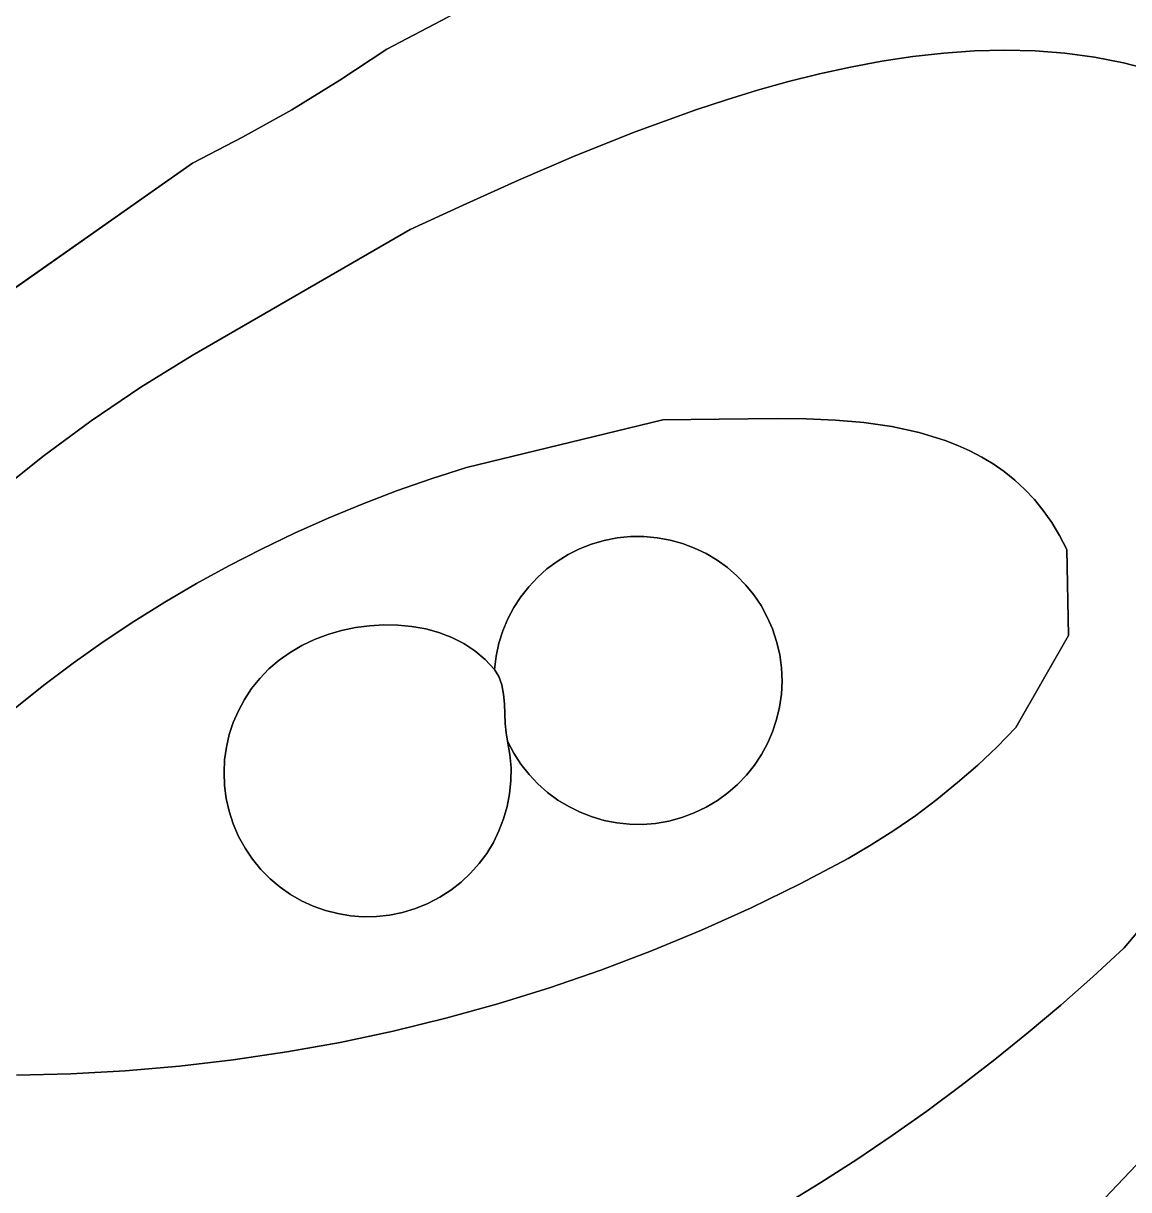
# Model space of a CAD drawing. Header units: inches. Extents: x 37.2 to 70.6, y 17.4 to 61.6.
# Drawn here: x 56.991 to 60.165, y 27.585 to 30.934 of the extents above; entities that cross this region are included whole.
import ezdxf

# ---------------------------------------------------------------- set-up
doc = ezdxf.new("R2010")
doc.units = ezdxf.units.IN
doc.layers.add('SURFACES_FOR_SKETCHUP', color=7, linetype='Continuous')

msp = doc.modelspace()

# ---------------------------------------------------------------- linework, layer by layer
at = {"layer": 'SURFACES_FOR_SKETCHUP'}
for points, invisible_edges in [([(60.0229, 31.6634), (60.0666, 30.8376), (60.161, 31.6928)], 3), ([(60.15, 30.8214), (60.161, 31.6928), (60.0666, 30.8376)], 3), ([(60.161, 31.6928), (60.15, 30.8214), (60.3002, 31.7166)], 3), ([(60.232, 30.8), (60.3002, 31.7166), (60.15, 30.8214)], 3), ([(59.8862, 31.6284), (59.982, 30.8489), (60.0229, 31.6634)], 3), ([(60.0666, 30.8376), (60.0229, 31.6634), (59.982, 30.8489)], 3), ([(59.7509, 31.5878), (59.8962, 30.8554), (59.8862, 31.6284)], 3), ([(59.982, 30.8489), (59.8862, 31.6284), (59.8962, 30.8554)], 3), ([(59.6173, 31.5416), (59.8095, 30.8574), (59.7509, 31.5878)], 3), ([(59.8962, 30.8554), (59.7509, 31.5878), (59.8095, 30.8574)], 3), ([(59.4856, 31.49), (59.722, 30.8552), (59.6173, 31.5416)], 3), ([(59.8095, 30.8574), (59.6173, 31.5416), (59.722, 30.8552)], 3), ([(57.5754, 31.4309), (58.0343, 30.86), (57.7012, 31.5061)], 3), ([(58.2095, 30.9526), (57.7012, 31.5061), (58.0343, 30.86)], 3), ([(59.4856, 31.49), (59.2984, 31.4253), (59.545, 30.8391)], 10), ([(59.4856, 31.49), (59.545, 30.8391), (59.6338, 30.849)], 9), ([(59.4856, 31.49), (59.6338, 30.849), (59.722, 30.8552)], 9), ([(57.4516, 31.3526), (57.8994, 30.7708), (57.5754, 31.4309)], 3), ([(58.0343, 30.86), (57.5754, 31.4309), (57.8994, 30.7708)], 3), ([(59.2984, 31.4253), (59.1127, 31.3565), (59.3666, 30.809)], 10), ([(59.3666, 30.809), (59.456, 30.8256), (59.2984, 31.4253)], 10), ([(59.456, 30.8256), (59.545, 30.8391), (59.2984, 31.4253)], 10), ([(59.1127, 31.3565), (58.9286, 31.2836), (59.188, 30.767)], 10), ([(59.188, 30.767), (59.2773, 30.7894), (59.1127, 31.3565)], 10), ([(59.2773, 30.7894), (59.3666, 30.809), (59.1127, 31.3565)], 10), ([(57.3301, 31.2713), (57.7614, 30.6865), (57.4516, 31.3526)], 3), ([(57.8994, 30.7708), (57.4516, 31.3526), (57.7614, 30.6865)], 3), ([(57.2107, 31.187), (57.6205, 30.6072), (57.3301, 31.2713)], 3), ([(57.7614, 30.6865), (57.3301, 31.2713), (57.6205, 30.6072)], 3), ([(58.9286, 31.2836), (58.7462, 31.2068), (59.0102, 30.7151)], 10), ([(59.0102, 30.7151), (59.0989, 30.7422), (58.9286, 31.2836)], 10), ([(59.0989, 30.7422), (59.188, 30.767), (58.9286, 31.2836)], 10), ([(58.7462, 31.2068), (58.5654, 31.126), (58.922, 30.686)], 10), ([(58.922, 30.686), (59.0102, 30.7151), (58.7462, 31.2068)], 10), ([(57.0936, 31.0997), (57.4767, 30.5331), (57.2107, 31.187)], 3), ([(57.6205, 30.6072), (57.2107, 31.187), (57.4767, 30.5331)], 3), ([(58.5654, 31.126), (58.3865, 31.0412), (58.7479, 30.623)], 10), ([(58.7479, 30.623), (58.922, 30.686), (58.5654, 31.126)], 10), ([(56.9788, 31.0095), (57.4767, 30.5331), (57.0936, 31.0997)], 3), ([(58.3865, 31.0412), (58.2095, 30.9526), (58.5776, 30.5551)], 10), ([(58.5776, 30.5551), (58.7479, 30.623), (58.3865, 31.0412)], 10), ([(56.8664, 30.9164), (57.4767, 30.5331), (56.9788, 31.0095)], 3), ([(58.2095, 30.9526), (58.0343, 30.86), (58.4124, 30.4843)], 10), ([(58.4124, 30.4843), (58.5776, 30.5551), (58.2095, 30.9526)], 10), ([(56.7564, 30.8205), (57.4767, 30.5331), (56.8664, 30.9164)], 3), ([(57.8994, 30.7708), (58.2534, 30.4126), (58.0343, 30.86)], 3), ([(58.2534, 30.4126), (58.4124, 30.4843), (58.0343, 30.86)], 10), ([(59.638, 29.7364), (59.722, 30.8552), (59.5631, 29.7593)], 3), ([(59.6338, 30.849), (59.5631, 29.7593), (59.722, 30.8552)], 3), ([(59.722, 30.8552), (59.638, 29.7364), (59.8095, 30.8574)], 3), ([(59.8095, 30.8574), (59.638, 29.7364), (59.8962, 30.8554)], 3), ([(59.6741, 29.7224), (59.8962, 30.8554), (59.638, 29.7364)], 3), ([(59.8962, 30.8554), (59.6741, 29.7224), (59.982, 30.8489)], 3), ([(56.6489, 30.7219), (57.4767, 30.5331), (56.7564, 30.8205)], 3), ([(59.3666, 30.809), (59.4048, 29.7877), (59.456, 30.8256)], 3), ([(59.4852, 29.7761), (59.456, 30.8256), (59.4048, 29.7877)], 3), ([(59.456, 30.8256), (59.4852, 29.7761), (59.545, 30.8391)], 3), ([(59.5631, 29.7593), (59.545, 30.8391), (59.4852, 29.7761)], 3), ([(59.545, 30.8391), (59.5631, 29.7593), (59.6338, 30.849)], 3), ([(59.7092, 29.7065), (59.982, 30.8489), (59.6741, 29.7224)], 3), ([(59.982, 30.8489), (59.7092, 29.7065), (60.0666, 30.8376)], 3), ([(60.0666, 30.8376), (59.7092, 29.7065), (60.15, 30.8214)], 3), ([(59.7432, 29.6888), (60.15, 30.8214), (59.7092, 29.7065)], 3), ([(60.15, 30.8214), (59.7432, 29.6888), (60.232, 30.8)], 3), ([(59.188, 30.767), (59.3227, 29.7949), (59.2773, 30.7894)], 3), ([(59.2773, 30.7894), (59.4048, 29.7877), (59.3666, 30.809)], 3), ([(59.4048, 29.7877), (59.2773, 30.7894), (59.3227, 29.7949)], 3), ([(60.232, 30.8), (59.7432, 29.6888), (60.3124, 30.773)], 3), ([(57.7614, 30.6865), (58.102, 30.342), (57.8994, 30.7708)], 3), ([(58.2534, 30.4126), (57.8994, 30.7708), (58.102, 30.342)], 3), ([(59.0989, 30.7422), (59.2393, 29.7987), (59.188, 30.767)], 3), ([(59.3227, 29.7949), (59.188, 30.767), (59.2393, 29.7987)], 3), ([(59.776, 29.6689), (60.3124, 30.773), (59.7432, 29.6888)], 3), ([(60.3124, 30.773), (59.776, 29.6689), (60.3911, 30.7403)], 3), ([(57.4767, 30.5331), (56.6489, 30.7219), (56.697, 29.9861)], 3), ([(59.0102, 30.7151), (59.1554, 29.7998), (59.0989, 30.7422)], 3), ([(59.2393, 29.7987), (59.0989, 30.7422), (59.1554, 29.7998)], 3), ([(59.8076, 29.6469), (60.3911, 30.7403), (59.776, 29.6689)], 3), ([(60.3911, 30.7403), (59.8076, 29.6469), (60.4679, 30.7016)], 3), ([(57.7614, 30.6865), (57.6205, 30.6072), (58.102, 30.342)], 10), ([(58.7479, 30.623), (58.9886, 29.7977), (58.922, 30.686)], 3), ([(58.922, 30.686), (59.1554, 29.7998), (59.0102, 30.7151)], 3), ([(59.1554, 29.7998), (58.922, 30.686), (58.9886, 29.7977)], 3), ([(60.4679, 30.7016), (59.8076, 29.6469), (60.5427, 30.6567)], 3), ([(59.8378, 29.6226), (60.5427, 30.6567), (59.8076, 29.6469)], 3), ([(60.5427, 30.6567), (59.8378, 29.6226), (60.6154, 30.6053)], 3), ([(58.5776, 30.5551), (58.8272, 29.7954), (58.7479, 30.623)], 3), ([(58.9886, 29.7977), (58.7479, 30.623), (58.8272, 29.7954)], 3), ([(57.6205, 30.6072), (57.4767, 30.5331), (57.4754, 29.9807)], 10), ([(57.4754, 29.9807), (58.102, 30.342), (57.6205, 30.6072)], 10), ([(60.6154, 30.6053), (59.8378, 29.6226), (60.6858, 30.5471)], 3), ([(58.5776, 30.5551), (58.4124, 30.4843), (58.8272, 29.7954)], 10), ([(56.697, 29.9861), (57.3285, 29.8898), (57.4767, 30.5331)], 3), ([(57.4754, 29.9807), (57.4767, 30.5331), (57.3285, 29.8898)], 3), ([(59.8378, 29.6226), (59.8667, 29.5959), (60.6858, 30.5471)], 10), ([(60.7537, 30.4819), (60.6858, 30.5471), (59.8667, 29.5959)], 10), ([(58.4124, 30.4843), (58.2534, 30.4126), (58.8272, 29.7954)], 10), ([(60.9338, 30.0901), (60.7537, 30.4819), (59.8667, 29.5959)], 10), ([(58.2534, 30.4126), (58.102, 30.342), (58.263, 29.6584)], 10), ([(58.263, 29.6584), (58.8272, 29.7954), (58.2534, 30.4126)], 10), ([(58.102, 30.342), (57.4754, 29.9807), (58.062, 29.5913)], 10), ([(58.062, 29.5913), (58.162, 29.6262), (58.102, 30.342)], 10), ([(58.162, 29.6262), (58.263, 29.6584), (58.102, 30.342)], 10), ([(59.8667, 29.5959), (59.8941, 29.5668), (60.9338, 30.0901)], 10), ([(59.8941, 29.5668), (59.9199, 29.535), (60.9338, 30.0901)], 10), ([(60.9357, 29.6798), (60.9338, 30.0901), (59.9199, 29.535)], 10), ([(57.3285, 29.8898), (56.697, 29.9861), (57.1854, 29.7931)], 3), ([(57.1854, 29.7931), (56.697, 29.9861), (57.0465, 29.6905)], 3), ([(57.0465, 29.6905), (56.697, 29.9861), (56.9118, 29.5824)], 3), ([(57.3285, 29.8898), (57.6743, 29.4246), (57.4754, 29.9807)], 3), ([(57.7693, 29.4703), (57.4754, 29.9807), (57.6743, 29.4246)], 3), ([(57.9633, 29.5537), (58.062, 29.5913), (57.4754, 29.9807)], 10), ([(57.8657, 29.5133), (57.9633, 29.5537), (57.4754, 29.9807)], 10), ([(57.7693, 29.4703), (57.8657, 29.5133), (57.4754, 29.9807)], 10), ([(57.1854, 29.7931), (57.5805, 29.3763), (57.3285, 29.8898)], 3), ([(57.6743, 29.4246), (57.3285, 29.8898), (57.5805, 29.3763)], 3), ([(57.0465, 29.6905), (57.3974, 29.272), (57.1854, 29.7931)], 3), ([(57.5805, 29.3763), (57.1854, 29.7931), (57.4882, 29.3254)], 3), ([(57.4882, 29.3254), (57.1854, 29.7931), (57.3974, 29.272)], 3), ([(58.263, 29.6584), (58.6226, 29.4386), (58.8272, 29.7954)], 3), ([(58.6586, 29.449), (58.8272, 29.7954), (58.6226, 29.4386)], 3), ([(58.696, 29.4563), (58.8272, 29.7954), (58.6586, 29.449)], 3), ([(58.7344, 29.4601), (58.8272, 29.7954), (58.696, 29.4563)], 3), ([(58.773, 29.4603), (58.8272, 29.7954), (58.7344, 29.4601)], 3), ([(58.773, 29.4603), (58.8109, 29.457), (58.8272, 29.7954)], 10), ([(58.8109, 29.457), (58.8479, 29.4503), (58.8272, 29.7954)], 10), ([(58.9886, 29.7977), (58.8272, 29.7954), (58.8479, 29.4503)], 10), ([(58.8479, 29.4503), (58.8837, 29.4404), (58.9886, 29.7977)], 10), ([(58.8837, 29.4404), (58.9183, 29.4275), (58.9886, 29.7977)], 10), ([(58.9183, 29.4275), (58.9514, 29.4115), (58.9886, 29.7977)], 10), ([(58.9886, 29.7977), (58.9514, 29.4115), (59.1554, 29.7998)], 3), ([(58.9829, 29.3928), (59.1554, 29.7998), (58.9514, 29.4115)], 3), ([(59.0125, 29.3714), (59.1554, 29.7998), (58.9829, 29.3928)], 3), ([(59.0402, 29.3475), (59.1554, 29.7998), (59.0125, 29.3714)], 3), ([(59.1554, 29.7998), (59.0402, 29.3475), (59.2393, 29.7987)], 3), ([(59.0656, 29.3212), (59.2393, 29.7987), (59.0402, 29.3475)], 3), ([(59.2393, 29.7987), (59.0656, 29.3212), (59.3227, 29.7949)], 3), ([(59.0656, 29.3212), (59.0888, 29.2926), (59.3227, 29.7949)], 10), ([(59.3227, 29.7949), (59.0888, 29.2926), (59.4048, 29.7877)], 3), ([(59.1093, 29.262), (59.4048, 29.7877), (59.0888, 29.2926)], 3), ([(59.4048, 29.7877), (59.1093, 29.262), (59.4852, 29.7761)], 3), ([(59.1272, 29.2293), (59.4852, 29.7761), (59.1093, 29.262)], 3), ([(59.4852, 29.7761), (59.1272, 29.2293), (59.5631, 29.7593)], 3), ([(59.5631, 29.7593), (59.1272, 29.2293), (59.638, 29.7364)], 3), ([(59.1422, 29.1949), (59.638, 29.7364), (59.1272, 29.2293)], 3), ([(59.638, 29.7364), (59.1422, 29.1949), (59.6741, 29.7224)], 3), ([(59.6741, 29.7224), (59.1422, 29.1949), (59.7092, 29.7065)], 3), ([(56.9118, 29.5824), (57.308, 29.216), (57.0465, 29.6905)], 3), ([(57.3974, 29.272), (57.0465, 29.6905), (57.308, 29.216)], 3), ([(59.7092, 29.7065), (59.1422, 29.1949), (59.7432, 29.6888)], 3), ([(59.7432, 29.6888), (59.1422, 29.1949), (59.776, 29.6689)], 3), ([(58.162, 29.6262), (58.442, 29.3163), (58.263, 29.6584)], 3), ([(58.6226, 29.4386), (58.263, 29.6584), (58.5879, 29.425)], 3), ([(58.5879, 29.425), (58.263, 29.6584), (58.5549, 29.4085)], 3), ([(58.5549, 29.4085), (58.263, 29.6584), (58.5236, 29.3892)], 3), ([(58.5236, 29.3892), (58.263, 29.6584), (58.4943, 29.3673)], 3), ([(58.467, 29.3429), (58.263, 29.6584), (58.442, 29.3163)], 3), ([(58.4943, 29.3673), (58.263, 29.6584), (58.467, 29.3429)], 3), ([(59.776, 29.6689), (59.1422, 29.1949), (59.8076, 29.6469)], 3), ([(59.9199, 29.535), (59.9441, 29.5005), (60.9357, 29.6798)], 10), ([(60.9128, 29.592), (60.9357, 29.6798), (59.9441, 29.5005)], 10), ([(58.162, 29.6262), (58.062, 29.5913), (58.1462, 29.195)], 10), ([(58.1462, 29.195), (58.1843, 29.1844), (58.162, 29.6262)], 10), ([(58.4194, 29.2874), (58.162, 29.6262), (58.1843, 29.1844)], 11), ([(58.442, 29.3163), (58.162, 29.6262), (58.4194, 29.2874)], 3), ([(59.1422, 29.1949), (59.1541, 29.1588), (59.8076, 29.6469)], 10), ([(59.8378, 29.6226), (59.8076, 29.6469), (59.1541, 29.1588)], 10), ([(59.8667, 29.5959), (59.8378, 29.6226), (59.1541, 29.1588)], 10), ([(57.308, 29.216), (56.9118, 29.5824), (57.2202, 29.1576)], 3), ([(57.2202, 29.1576), (56.9118, 29.5824), (57.1341, 29.0967)], 3), ([(57.1341, 29.0967), (56.9118, 29.5824), (57.0496, 29.0333)], 3), ([(57.0496, 29.0333), (56.9118, 29.5824), (56.9668, 28.9676)], 3), ([(58.062, 29.5913), (57.9633, 29.5537), (58.0666, 29.2062)], 10), ([(58.1068, 29.2022), (58.1462, 29.195), (58.062, 29.5913)], 10), ([(58.0666, 29.2062), (58.1068, 29.2022), (58.062, 29.5913)], 10), ([(59.8667, 29.5959), (59.1541, 29.1588), (59.8941, 29.5668)], 3), ([(59.9441, 29.5005), (59.9666, 29.4632), (60.9128, 29.592)], 10), ([(60.887, 29.5052), (60.9128, 29.592), (59.9666, 29.4632)], 10), ([(57.8657, 29.5133), (57.9849, 29.2044), (57.9633, 29.5537)], 3), ([(58.0258, 29.2069), (58.0666, 29.2062), (57.9633, 29.5537)], 10), ([(58.0258, 29.2069), (57.9633, 29.5537), (57.9849, 29.2044)], 3), ([(59.8941, 29.5668), (59.1541, 29.1588), (59.9922, 29.1758)], 11), ([(59.9199, 29.535), (59.8941, 29.5668), (59.9922, 29.1758)], 10), ([(57.7693, 29.4703), (57.9041, 29.1904), (57.8657, 29.5133)], 3), ([(57.9442, 29.1989), (57.8657, 29.5133), (57.9041, 29.1904)], 3), ([(57.9849, 29.2044), (57.8657, 29.5133), (57.9442, 29.1989)], 3), ([(59.9441, 29.5005), (59.9199, 29.535), (59.9922, 29.1758)], 10), ([(59.9666, 29.4632), (59.9441, 29.5005), (59.9922, 29.1758)], 10), ([(59.9666, 29.4632), (59.9873, 29.423), (60.887, 29.5052)], 10), ([(60.8584, 29.4193), (60.887, 29.5052), (59.9873, 29.423)], 10), ([(57.6743, 29.4246), (57.8271, 29.1646), (57.7693, 29.4703)], 3), ([(57.865, 29.1789), (57.7693, 29.4703), (57.8271, 29.1646)], 3), ([(57.9041, 29.1904), (57.7693, 29.4703), (57.865, 29.1789)], 3), ([(58.773, 29.4603), (58.7344, 29.4601), (58.3694, 29.008)], 10), ([(58.773, 29.4603), (58.3694, 29.008), (58.8109, 29.457)], 3), ([(58.7344, 29.4601), (58.696, 29.4563), (58.3694, 29.008)], 10), ([(58.8109, 29.457), (58.3694, 29.008), (58.8479, 29.4503)], 3), ([(58.696, 29.4563), (58.6586, 29.449), (58.3694, 29.008)], 10), ([(58.8837, 29.4404), (58.8479, 29.4503), (58.3694, 29.008)], 10), ([(58.6586, 29.449), (58.6226, 29.4386), (58.3694, 29.008)], 10), ([(59.9922, 29.1758), (59.9873, 29.423), (59.9666, 29.4632)], 8), ([(57.5805, 29.3763), (57.7567, 29.1276), (57.6743, 29.4246)], 3), ([(57.7909, 29.1474), (57.6743, 29.4246), (57.7567, 29.1276)], 3), ([(57.8271, 29.1646), (57.6743, 29.4246), (57.7909, 29.1474)], 3), ([(58.9183, 29.4275), (58.8837, 29.4404), (58.3694, 29.008)], 10), ([(58.5879, 29.425), (58.3694, 29.008), (58.6226, 29.4386)], 3), ([(58.9514, 29.4115), (58.9183, 29.4275), (58.3694, 29.008)], 10), ([(58.5549, 29.4085), (58.3694, 29.008), (58.5879, 29.425)], 3), ([(60.8269, 29.3344), (60.8584, 29.4193), (59.9873, 29.423)], 10), ([(60.7555, 29.168), (60.7926, 29.2506), (59.9873, 29.423)], 10), ([(60.7926, 29.2506), (60.8269, 29.3344), (59.9873, 29.423)], 10), ([(59.9873, 29.423), (59.9922, 29.1758), (60.7555, 29.168)], 10), ([(58.9829, 29.3928), (58.9514, 29.4115), (58.3694, 29.008)], 10), ([(58.5236, 29.3892), (58.3694, 29.008), (58.5549, 29.4085)], 3), ([(59.0125, 29.3714), (58.9829, 29.3928), (58.3694, 29.008)], 10), ([(58.4943, 29.3673), (58.3694, 29.008), (58.5236, 29.3892)], 3), ([(57.4882, 29.3254), (57.725, 29.1051), (57.5805, 29.3763)], 3), ([(57.7567, 29.1276), (57.5805, 29.3763), (57.725, 29.1051)], 3), ([(59.0125, 29.3714), (58.3694, 29.008), (59.0402, 29.3475)], 3), ([(58.467, 29.3429), (58.3694, 29.008), (58.4943, 29.3673)], 3), ([(59.0402, 29.3475), (58.3694, 29.008), (59.0656, 29.3212)], 3), ([(57.4882, 29.3254), (57.3974, 29.272), (57.6697, 29.053)], 10), ([(57.4882, 29.3254), (57.6697, 29.053), (57.696, 29.0801)], 9), ([(57.4882, 29.3254), (57.696, 29.0801), (57.725, 29.1051)], 9), ([(58.3694, 29.008), (58.467, 29.3429), (58.3645, 29.0342)], 3), ([(58.442, 29.3163), (58.3645, 29.0342), (58.467, 29.3429)], 3), ([(58.442, 29.3163), (58.4194, 29.2874), (58.3645, 29.0342)], 10), ([(59.0656, 29.3212), (58.3694, 29.008), (59.0888, 29.2926)], 3), ([(58.4194, 29.2874), (58.1843, 29.1844), (58.3994, 29.2566)], 3), ([(58.3994, 29.2566), (58.3645, 29.0342), (58.4194, 29.2874)], 3), ([(59.0888, 29.2926), (58.3694, 29.008), (59.1093, 29.262)], 3), ([(57.3974, 29.272), (57.308, 29.216), (57.6258, 28.9928)], 10), ([(57.6258, 28.9928), (57.6463, 29.0238), (57.3974, 29.272)], 10), ([(57.6463, 29.0238), (57.6697, 29.053), (57.3974, 29.272)], 10), ([(58.2208, 29.1704), (58.3994, 29.2566), (58.1843, 29.1844)], 3), ([(58.3994, 29.2566), (58.2208, 29.1704), (58.3821, 29.224)], 3), ([(58.3994, 29.2566), (58.3821, 29.224), (58.3645, 29.0342)], 10), ([(59.1093, 29.262), (58.3694, 29.008), (59.1272, 29.2293)], 3), ([(57.308, 29.216), (57.2202, 29.1576), (57.5937, 28.9265)], 10), ([(57.5937, 28.9265), (57.6083, 28.9603), (57.308, 29.216)], 10), ([(57.6083, 28.9603), (57.6258, 28.9928), (57.308, 29.216)], 10), ([(58.2554, 29.1528), (58.3821, 29.224), (58.2208, 29.1704)], 3), ([(58.3821, 29.224), (58.2554, 29.1528), (58.3677, 29.1897)], 3), ([(58.3821, 29.224), (58.3677, 29.1897), (58.3645, 29.0342)], 10), ([(59.1422, 29.1949), (59.1272, 29.2293), (58.3694, 29.008)], 10), ([(57.8271, 29.1646), (58.3811, 28.8725), (57.865, 29.1789)], 3), ([(57.865, 29.1789), (58.3811, 28.8725), (57.9041, 29.1904)], 3), ([(57.9041, 29.1904), (58.3811, 28.8725), (57.9442, 29.1989)], 3), ([(57.9849, 29.2044), (57.9442, 29.1989), (58.3771, 28.8971)], 10), ([(58.3771, 28.8971), (57.9442, 29.1989), (58.3811, 28.8725)], 3), ([(57.9849, 29.2044), (58.3771, 28.8971), (58.0258, 29.2069)], 3), ([(58.0258, 29.2069), (58.3771, 28.8971), (58.0666, 29.2062)], 3), ([(58.0666, 29.2062), (58.3771, 28.8971), (58.1068, 29.2022)], 3), ([(58.1068, 29.2022), (58.3749, 28.9239), (58.1462, 29.195)], 3), ([(58.3749, 28.9239), (58.1068, 29.2022), (58.3771, 28.8971)], 3), ([(58.1462, 29.195), (58.3749, 28.9239), (58.1843, 29.1844)], 3), ([(58.1843, 29.1844), (58.3749, 28.9239), (58.2208, 29.1704)], 3), ([(58.2876, 29.1317), (58.3677, 29.1897), (58.2554, 29.1528)], 3), ([(58.3677, 29.1897), (58.2876, 29.1317), (58.3564, 29.1539)], 3), ([(58.3564, 29.1539), (58.3645, 29.0342), (58.3677, 29.1897)], 3), ([(59.1541, 29.1588), (59.1422, 29.1949), (58.3694, 29.008)], 10), ([(57.2202, 29.1576), (57.1341, 29.0967), (57.5739, 28.8558)], 10), ([(57.5739, 28.8558), (57.5822, 28.8916), (57.2202, 29.1576)], 10), ([(57.5822, 28.8916), (57.5937, 28.9265), (57.2202, 29.1576)], 10), ([(57.7909, 29.1474), (57.7567, 29.1276), (58.3811, 28.8725)], 10), ([(57.8271, 29.1646), (57.7909, 29.1474), (58.3811, 28.8725)], 10), ([(58.2208, 29.1704), (58.3749, 28.9239), (58.2554, 29.1528)], 3), ([(58.2876, 29.1317), (58.2554, 29.1528), (58.3721, 28.9803)], 10), ([(58.3749, 28.9239), (58.3721, 28.9803), (58.2554, 29.1528)], 10), ([(58.3171, 29.1069), (58.3564, 29.1539), (58.2876, 29.1317)], 3), ([(58.3171, 29.1069), (58.3483, 29.1168), (58.3564, 29.1539)], 9), ([(58.3483, 29.1168), (58.3562, 29.058), (58.3564, 29.1539)], 3), ([(58.3645, 29.0342), (58.3564, 29.1539), (58.3562, 29.058)], 3), ([(59.1628, 29.1212), (59.1541, 29.1588), (58.3694, 29.008)], 10), ([(59.9922, 29.1758), (59.1541, 29.1588), (59.8407, 28.9117)], 3), ([(59.1628, 29.1212), (59.8407, 28.9117), (59.1541, 29.1588)], 3), ([(59.8407, 28.9117), (60.4939, 28.7225), (59.9922, 29.1758)], 3), ([(60.6156, 28.9104), (60.6731, 29.0065), (59.9922, 29.1758)], 10), ([(60.5558, 28.8157), (60.6156, 28.9104), (59.9922, 29.1758)], 10), ([(60.7157, 29.0866), (59.9922, 29.1758), (60.6731, 29.0065)], 3), ([(60.5558, 28.8157), (59.9922, 29.1758), (60.4939, 28.7225)], 3), ([(60.7555, 29.168), (59.9922, 29.1758), (60.7157, 29.0866)], 3), ([(57.5937, 28.9265), (57.5822, 28.8916), (57.7567, 29.1276)], 10), ([(57.5822, 28.8916), (57.609, 28.5993), (57.7567, 29.1276)], 11), ([(57.7567, 29.1276), (57.725, 29.1051), (57.5937, 28.9265)], 10), ([(57.609, 28.5993), (58.3405, 28.5819), (57.7567, 29.1276)], 11), ([(58.3811, 28.8725), (57.7567, 29.1276), (58.3405, 28.5819)], 11), ([(58.3171, 29.1069), (58.2876, 29.1317), (58.3721, 28.9803)], 10), ([(58.3171, 29.1069), (58.3436, 29.0784), (58.3483, 29.1168)], 8), ([(58.3483, 29.1168), (58.3436, 29.0784), (58.3562, 29.058)], 8), ([(59.1679, 29.0829), (59.1628, 29.1212), (58.3694, 29.008)], 10), ([(59.1628, 29.1212), (59.1679, 29.0829), (59.8407, 28.9117)], 10), ([(57.1341, 29.0967), (57.0496, 29.0333), (57.5688, 28.8193)], 10), ([(57.5688, 28.8193), (57.5739, 28.8558), (57.1341, 29.0967)], 10), ([(57.6083, 28.9603), (57.5937, 28.9265), (57.725, 29.1051)], 10), ([(57.6083, 28.9603), (57.725, 29.1051), (57.6258, 28.9928)], 3), ([(57.696, 29.0801), (57.6258, 28.9928), (57.725, 29.1051)], 3), ([(57.6463, 29.0238), (57.6258, 28.9928), (57.696, 29.0801)], 10), ([(57.696, 29.0801), (57.6697, 29.053), (57.6463, 29.0238)], 8), ([(58.3436, 29.0784), (58.3171, 29.1069), (58.3645, 29.0342)], 10), ([(58.3721, 28.9803), (58.3694, 29.008), (58.3171, 29.1069)], 10), ([(58.3645, 29.0342), (58.3171, 29.1069), (58.3694, 29.008)], 3), ([(58.3645, 29.0342), (58.3562, 29.058), (58.3436, 29.0784)], 8), ([(59.1679, 29.0829), (58.3694, 29.008), (59.1695, 29.0449)], 3), ([(59.7871, 28.8569), (59.8407, 28.9117), (59.1679, 29.0829)], 10), ([(59.7314, 28.8042), (59.7871, 28.8569), (59.1679, 29.0829)], 10), ([(59.1679, 29.0829), (59.1695, 29.0449), (59.7314, 28.8042)], 10), ([(59.1695, 29.0449), (58.3694, 29.008), (59.1676, 29.0074)], 3), ([(59.1695, 29.0449), (59.1676, 29.0074), (59.6739, 28.7537)], 10), ([(59.6739, 28.7537), (59.7314, 28.8042), (59.1695, 29.0449)], 10), ([(57.0496, 29.0333), (56.9668, 28.9676), (57.5685, 28.7453)], 10), ([(57.5685, 28.7453), (57.567, 28.7824), (57.0496, 29.0333)], 10), ([(57.567, 28.7824), (57.5688, 28.8193), (57.0496, 29.0333)], 10), ([(59.1624, 28.9706), (59.1676, 29.0074), (58.3694, 29.008)], 10), ([(59.1539, 28.9346), (59.1624, 28.9706), (58.3694, 29.008)], 10), ([(59.1278, 28.8661), (59.1423, 28.8997), (58.3694, 29.008)], 10), ([(59.0673, 28.7749), (58.3694, 29.008), (59.0419, 28.7483)], 3), ([(59.0141, 28.724), (58.3694, 29.008), (58.9841, 28.7021)], 3), ([(59.1103, 28.834), (59.1278, 28.8661), (58.3694, 29.008)], 10), ([(59.0419, 28.7483), (58.3694, 29.008), (59.0141, 28.724)], 3), ([(59.0901, 28.8035), (58.3694, 29.008), (59.0673, 28.7749)], 3), ([(58.3694, 29.008), (58.3721, 28.9803), (58.9841, 28.7021)], 10), ([(59.1103, 28.834), (58.3694, 29.008), (59.0901, 28.8035)], 3), ([(59.1539, 28.9346), (58.3694, 29.008), (59.1423, 28.8997)], 3), ([(58.9518, 28.6829), (58.9841, 28.7021), (58.3721, 28.9803)], 10), ([(58.9175, 28.6665), (58.9518, 28.6829), (58.3721, 28.9803)], 10), ([(58.844, 28.6431), (58.8813, 28.6531), (58.3721, 28.9803)], 10), ([(58.7319, 28.6342), (58.7691, 28.6337), (58.3721, 28.9803)], 10), ([(58.6951, 28.638), (58.7319, 28.6342), (58.3721, 28.9803)], 10), ([(58.6239, 28.6552), (58.6591, 28.6451), (58.3721, 28.9803)], 10), ([(58.557, 28.6846), (58.3721, 28.9803), (58.5257, 28.7036)], 3), ([(58.4961, 28.7254), (58.3721, 28.9803), (58.4684, 28.7498)], 3), ([(58.4429, 28.7769), (58.4684, 28.7498), (58.3721, 28.9803)], 10), ([(58.8813, 28.6531), (58.9175, 28.6665), (58.3721, 28.9803)], 10), ([(58.8065, 28.6367), (58.3721, 28.9803), (58.7691, 28.6337)], 3), ([(58.5898, 28.6685), (58.6239, 28.6552), (58.3721, 28.9803)], 10), ([(58.5257, 28.7036), (58.3721, 28.9803), (58.4961, 28.7254)], 3), ([(58.844, 28.6431), (58.3721, 28.9803), (58.8065, 28.6367)], 3), ([(58.5898, 28.6685), (58.3721, 28.9803), (58.557, 28.6846)], 3), ([(58.3721, 28.9803), (58.3749, 28.9239), (58.4429, 28.7769)], 10), ([(58.6951, 28.638), (58.3721, 28.9803), (58.6591, 28.6451)], 3), ([(59.1676, 29.0074), (59.1624, 28.9706), (59.6145, 28.7055)], 10), ([(59.6145, 28.7055), (59.6739, 28.7537), (59.1676, 29.0074)], 10), ([(56.9668, 28.9676), (56.8858, 28.8994), (57.5733, 28.7082)], 10), ([(57.5733, 28.7082), (57.5685, 28.7453), (56.9668, 28.9676)], 10), ([(59.1624, 28.9706), (59.1539, 28.9346), (59.5533, 28.6595)], 10), ([(59.5533, 28.6595), (59.6145, 28.7055), (59.1624, 28.9706)], 10), ([(58.3749, 28.9239), (58.3771, 28.8971), (58.399, 28.8383)], 10), ([(58.399, 28.8383), (58.4197, 28.8064), (58.3749, 28.9239)], 10), ([(58.4429, 28.7769), (58.3749, 28.9239), (58.4197, 28.8064)], 3), ([(59.1539, 28.9346), (59.1423, 28.8997), (59.5533, 28.6595)], 10), ([(59.7871, 28.8569), (60.2951, 28.452), (59.8407, 28.9117)], 3), ([(60.3635, 28.5406), (59.8407, 28.9117), (60.2951, 28.452)], 3), ([(60.4298, 28.6308), (59.8407, 28.9117), (60.3635, 28.5406)], 3), ([(60.4939, 28.7225), (59.8407, 28.9117), (60.4298, 28.6308)], 3), ([(56.8858, 28.8994), (56.8066, 28.829), (57.5817, 28.6714)], 10), ([(57.5817, 28.6714), (57.5733, 28.7082), (56.8858, 28.8994)], 10), ([(57.5739, 28.8558), (57.609, 28.5993), (57.5822, 28.8916)], 3), ([(58.3811, 28.8725), (58.399, 28.8383), (58.3771, 28.8971)], 2), ([(59.1423, 28.8997), (59.1278, 28.8661), (59.4903, 28.6158)], 10), ([(59.4903, 28.6158), (59.5533, 28.6595), (59.1423, 28.8997)], 10), ([(57.5688, 28.8193), (57.5935, 28.635), (57.5739, 28.8558)], 3), ([(57.609, 28.5993), (57.5739, 28.8558), (57.5935, 28.635)], 3), ([(58.3567, 28.6148), (58.3811, 28.8725), (58.3405, 28.5819)], 3), ([(58.3811, 28.8725), (58.3567, 28.6148), (58.388, 28.8343)], 3), ([(58.399, 28.8383), (58.3811, 28.8725), (58.388, 28.8343)], 8), ([(59.1278, 28.8661), (59.1103, 28.834), (59.4258, 28.5746)], 10), ([(59.4258, 28.5746), (59.4903, 28.6158), (59.1278, 28.8661)], 10), ([(59.7314, 28.8042), (60.2247, 28.365), (59.7871, 28.8569)], 3), ([(60.2951, 28.452), (59.7871, 28.8569), (60.2247, 28.365)], 3), ([(56.6714, 28.6967), (57.1272, 27.9169), (56.8066, 28.829)], 3), ([(57.5935, 28.635), (57.5817, 28.6714), (56.8066, 28.829)], 10), ([(56.8066, 28.829), (57.1272, 27.9169), (57.5935, 28.635)], 11), ([(57.5688, 28.8193), (57.567, 28.7824), (57.5935, 28.635)], 10), ([(58.37, 28.6492), (58.388, 28.8343), (58.3567, 28.6148)], 3), ([(58.37, 28.6492), (58.3803, 28.6847), (58.388, 28.8343)], 10), ([(58.3913, 28.7961), (58.388, 28.8343), (58.3803, 28.6847)], 10), ([(58.399, 28.8383), (58.388, 28.8343), (58.4197, 28.8064)], 3), ([(58.3913, 28.7961), (58.4197, 28.8064), (58.388, 28.8343)], 3), ([(59.0901, 28.8035), (59.3596, 28.5357), (59.1103, 28.834)], 3), ([(59.3596, 28.5357), (59.4258, 28.5746), (59.1103, 28.834)], 10), ([(57.5817, 28.6714), (57.5935, 28.635), (57.567, 28.7824)], 10), ([(57.5685, 28.7453), (57.5817, 28.6714), (57.567, 28.7824)], 3), ([(58.3873, 28.7212), (58.3913, 28.7961), (58.3803, 28.6847)], 3), ([(58.3873, 28.7212), (58.391, 28.7584), (58.3913, 28.7961)], 8), ([(58.391, 28.7584), (58.4429, 28.7769), (58.3913, 28.7961)], 3), ([(58.4429, 28.7769), (58.391, 28.7584), (58.4684, 28.7498)], 3), ([(58.4197, 28.8064), (58.3913, 28.7961), (58.4429, 28.7769)], 3), ([(59.0673, 28.7749), (59.3596, 28.5357), (59.0901, 28.8035)], 3), ([(59.7314, 28.8042), (59.6739, 28.7537), (60.1521, 28.2796)], 10), ([(60.2247, 28.365), (59.7314, 28.8042), (60.1521, 28.2796)], 3), ([(57.5685, 28.7453), (57.5733, 28.7082), (57.5817, 28.6714)], 8), ([(58.3873, 28.7212), (58.4684, 28.7498), (58.391, 28.7584)], 3), ([(58.4684, 28.7498), (58.3873, 28.7212), (58.4961, 28.7254)], 3), ([(59.0419, 28.7483), (59.0141, 28.724), (59.2212, 28.4627)], 10), ([(59.0419, 28.7483), (59.2212, 28.4627), (59.0673, 28.7749)], 3), ([(59.3596, 28.5357), (59.0673, 28.7749), (59.2212, 28.4627)], 3), ([(59.6739, 28.7537), (59.6145, 28.7055), (60.0619, 28.1962)], 10), ([(60.0619, 28.1962), (60.1521, 28.2796), (59.6739, 28.7537)], 10), ([(58.3803, 28.6847), (58.4961, 28.7254), (58.3873, 28.7212)], 3), ([(58.4961, 28.7254), (58.3803, 28.6847), (58.5257, 28.7036)], 3), ([(59.0141, 28.724), (58.9841, 28.7021), (59.2212, 28.4627)], 10), ([(56.9708, 27.913), (57.1272, 27.9169), (56.6714, 28.6967)], 10), ([(58.3567, 28.6148), (58.557, 28.6846), (58.37, 28.6492)], 3), ([(58.557, 28.6846), (58.3567, 28.6148), (58.5898, 28.6685)], 3), ([(58.37, 28.6492), (58.5257, 28.7036), (58.3803, 28.6847)], 3), ([(58.5257, 28.7036), (58.37, 28.6492), (58.557, 28.6846)], 3), ([(58.9175, 28.6665), (59.0808, 28.3941), (58.9518, 28.6829)], 3), ([(58.9518, 28.6829), (59.0808, 28.3941), (58.9841, 28.7021)], 3), ([(59.2212, 28.4627), (58.9841, 28.7021), (59.0808, 28.3941)], 3), ([(59.6145, 28.7055), (59.5533, 28.6595), (59.97, 28.1148)], 10), ([(59.97, 28.1148), (60.0619, 28.1962), (59.6145, 28.7055)], 10), ([(58.3213, 28.5505), (58.6239, 28.6552), (58.3405, 28.5819)], 3), ([(58.3213, 28.5505), (58.6491, 28.215), (58.6239, 28.6552)], 11), ([(58.3405, 28.5819), (58.5898, 28.6685), (58.3567, 28.6148)], 3), ([(58.5898, 28.6685), (58.3405, 28.5819), (58.6239, 28.6552)], 3), ([(58.6591, 28.6451), (58.6239, 28.6552), (58.6491, 28.215)], 10), ([(58.6951, 28.638), (58.6591, 28.6451), (58.6491, 28.215)], 10), ([(58.844, 28.6431), (58.8065, 28.6367), (58.9386, 28.3299)], 10), ([(58.844, 28.6431), (58.9386, 28.3299), (58.8813, 28.6531)], 3), ([(58.8813, 28.6531), (59.0808, 28.3941), (58.9175, 28.6665)], 3), ([(59.0808, 28.3941), (58.8813, 28.6531), (58.9386, 28.3299)], 3), ([(59.5533, 28.6595), (59.4903, 28.6158), (59.97, 28.1148)], 10), ([(57.609, 28.5993), (57.5935, 28.635), (57.1272, 27.9169)], 10), ([(58.6491, 28.215), (58.7947, 28.2702), (58.6951, 28.638)], 10), ([(58.7319, 28.6342), (58.6951, 28.638), (58.7947, 28.2702)], 10), ([(58.7691, 28.6337), (58.7319, 28.6342), (58.7947, 28.2702)], 10), ([(58.8065, 28.6367), (58.7691, 28.6337), (58.7947, 28.2702)], 10), ([(58.7947, 28.2702), (58.9386, 28.3299), (58.8065, 28.6367)], 10), ([(59.4903, 28.6158), (59.4258, 28.5746), (59.8764, 28.0355)], 10), ([(59.8764, 28.0355), (59.97, 28.1148), (59.4903, 28.6158)], 10), ([(57.1272, 27.9169), (57.2832, 27.9255), (57.609, 28.5993)], 10), ([(57.6277, 28.5652), (57.609, 28.5993), (57.2832, 27.9255)], 10), ([(57.8234, 28.3989), (57.609, 28.5993), (57.79, 28.4143)], 3), ([(57.6277, 28.5652), (57.79, 28.4143), (57.609, 28.5993)], 3), ([(57.8234, 28.3989), (58.3405, 28.5819), (57.609, 28.5993)], 11), ([(58.1168, 28.3919), (58.3405, 28.5819), (57.8234, 28.3989)], 11), ([(58.3405, 28.5819), (58.1168, 28.3919), (58.3213, 28.5505)], 3), ([(57.6491, 28.5336), (57.6277, 28.5652), (57.2832, 27.9255)], 10), ([(57.7581, 28.4326), (57.6277, 28.5652), (57.7278, 28.4538)], 3), ([(57.79, 28.4143), (57.6277, 28.5652), (57.7581, 28.4326)], 3), ([(57.6491, 28.5336), (57.7278, 28.4538), (57.6277, 28.5652)], 3), ([(58.1528, 28.4066), (58.3213, 28.5505), (58.1168, 28.3919)], 3), ([(58.3213, 28.5505), (58.1528, 28.4066), (58.2995, 28.5209)], 3), ([(58.2995, 28.5209), (58.502, 28.1644), (58.3213, 28.5505)], 3), ([(58.6491, 28.215), (58.3213, 28.5505), (58.502, 28.1644)], 3), ([(59.4258, 28.5746), (59.3596, 28.5357), (59.7811, 27.9583)], 10), ([(59.7811, 27.9583), (59.8764, 28.0355), (59.4258, 28.5746)], 10), ([(57.2832, 27.9255), (57.4387, 27.9389), (57.6491, 28.5336)], 10), ([(57.6731, 28.5044), (57.6491, 28.5336), (57.4387, 27.9389)], 10), ([(57.6994, 28.4778), (57.7278, 28.4538), (57.6491, 28.5336)], 10), ([(57.6491, 28.5336), (57.6731, 28.5044), (57.6994, 28.4778)], 8), ([(58.2995, 28.5209), (58.1528, 28.4066), (58.2749, 28.4932)], 3), ([(58.2749, 28.4932), (58.502, 28.1644), (58.2995, 28.5209)], 3), ([(59.3596, 28.5357), (59.2212, 28.4627), (59.6841, 27.8833)], 10), ([(59.6841, 27.8833), (59.7811, 27.9583), (59.3596, 28.5357)], 10), ([(57.6994, 28.4778), (57.6731, 28.5044), (57.4387, 27.9389)], 10), ([(57.4387, 27.9389), (57.5934, 27.9571), (57.6994, 28.4778)], 10), ([(57.7278, 28.4538), (57.6994, 28.4778), (57.5934, 27.9571)], 10), ([(58.1867, 28.4242), (58.2749, 28.4932), (58.1528, 28.4066)], 3), ([(58.2479, 28.4678), (58.2749, 28.4932), (58.1867, 28.4242)], 10), ([(58.2749, 28.4932), (58.2479, 28.4678), (58.502, 28.1644)], 10), ([(57.7581, 28.4326), (57.7278, 28.4538), (57.5934, 27.9571)], 10), ([(58.1867, 28.4242), (58.2185, 28.4447), (58.2479, 28.4678)], 8), ([(58.2185, 28.4447), (58.1867, 28.4242), (58.3535, 28.1183)], 10), ([(58.2479, 28.4678), (58.2185, 28.4447), (58.3535, 28.1183)], 10), ([(58.3535, 28.1183), (58.502, 28.1644), (58.2479, 28.4678)], 10), ([(59.2212, 28.4627), (59.0808, 28.3941), (59.5856, 27.8104)], 10), ([(59.5856, 27.8104), (59.6841, 27.8833), (59.2212, 28.4627)], 10), ([(57.5934, 27.9571), (57.7474, 27.98), (57.7581, 28.4326)], 10), ([(57.79, 28.4143), (57.7581, 28.4326), (57.7474, 27.98)], 10), ([(57.8234, 28.3989), (57.79, 28.4143), (57.7474, 27.98)], 10), ([(58.1867, 28.4242), (58.1528, 28.4066), (58.3535, 28.1183)], 10), ([(57.858, 28.3865), (57.8234, 28.3989), (57.7474, 27.98)], 10), ([(57.7474, 27.98), (57.9005, 28.0076), (57.858, 28.3865)], 10), ([(57.858, 28.3865), (58.1168, 28.3919), (57.8234, 28.3989)], 3), ([(58.1168, 28.3919), (57.858, 28.3865), (58.0796, 28.3807)], 3), ([(57.8936, 28.3773), (58.0796, 28.3807), (57.858, 28.3865)], 3), ([(57.8936, 28.3773), (57.858, 28.3865), (57.9005, 28.0076)], 10), ([(57.8936, 28.3773), (57.9301, 28.3712), (58.0796, 28.3807)], 10), ([(57.9301, 28.3712), (57.8936, 28.3773), (57.9005, 28.0076)], 10), ([(58.0421, 28.3731), (58.0796, 28.3807), (57.9301, 28.3712)], 10), ([(58.0421, 28.3731), (58.2037, 28.0768), (58.0796, 28.3807)], 3), ([(58.0796, 28.3807), (58.2037, 28.0768), (58.1168, 28.3919)], 3), ([(58.1168, 28.3919), (58.2037, 28.0768), (58.1528, 28.4066)], 3), ([(58.2037, 28.0768), (58.3535, 28.1183), (58.1528, 28.4066)], 10), ([(59.0808, 28.3941), (58.9386, 28.3299), (59.3839, 27.6714)], 10), ([(59.3839, 27.6714), (59.4855, 27.7398), (59.0808, 28.3941)], 10), ([(59.4855, 27.7398), (59.5856, 27.8104), (59.0808, 28.3941)], 10), ([(57.9301, 28.3712), (57.9005, 28.0076), (57.9671, 28.3684)], 3), ([(58.0526, 28.0399), (57.9671, 28.3684), (57.9005, 28.0076)], 3), ([(57.9671, 28.3684), (58.0421, 28.3731), (57.9301, 28.3712)], 3), ([(57.9671, 28.3684), (58.0045, 28.369), (58.0421, 28.3731)], 8), ([(57.9671, 28.3684), (58.0526, 28.0399), (58.0045, 28.369)], 3), ([(58.0045, 28.369), (58.0526, 28.0399), (58.0421, 28.3731)], 3), ([(58.2037, 28.0768), (58.0421, 28.3731), (58.0526, 28.0399)], 3), ([(60.1521, 28.2796), (60.4916, 28.0003), (60.2247, 28.365)], 3), ([(58.9386, 28.3299), (58.7947, 28.2702), (59.2809, 27.6052)], 10), ([(59.2809, 27.6052), (59.3839, 27.6714), (58.9386, 28.3299)], 10), ([(60.0619, 28.1962), (60.4916, 28.0003), (60.1521, 28.2796)], 3), ([(58.7947, 28.2702), (58.6491, 28.215), (59.0704, 27.4797)], 10), ([(59.1763, 27.5413), (59.2809, 27.6052), (58.7947, 28.2702)], 10), ([(59.0704, 27.4797), (59.1763, 27.5413), (58.7947, 28.2702)], 10), ([(58.6491, 28.215), (58.502, 28.1644), (58.9631, 27.4204)], 10), ([(58.9631, 27.4204), (59.0704, 27.4797), (58.6491, 28.215)], 10), ([(59.97, 28.1148), (60.3642, 27.8428), (60.0619, 28.1962)], 3), ([(60.4916, 28.0003), (60.0619, 28.1962), (60.3642, 27.8428)], 3), ([(58.502, 28.1644), (58.3535, 28.1183), (58.7446, 27.309)], 10), ([(58.8545, 27.3635), (58.9631, 27.4204), (58.502, 28.1644)], 10), ([(58.7446, 27.309), (58.8545, 27.3635), (58.502, 28.1644)], 10), ([(58.3535, 28.1183), (58.2037, 28.0768), (58.6334, 27.2568)], 10), ([(58.6334, 27.2568), (58.7446, 27.309), (58.3535, 28.1183)], 10), ([(59.8764, 28.0355), (60.3642, 27.8428), (59.97, 28.1148)], 3), ([(58.2037, 28.0768), (58.0526, 28.0399), (58.521, 27.2071)], 10), ([(58.521, 27.2071), (58.6334, 27.2568), (58.2037, 28.0768)], 10), ([(58.0526, 28.0399), (57.9005, 28.0076), (58.521, 27.2071)], 10), ([(57.9005, 28.0076), (57.7474, 27.98), (57.7959, 26.9443)], 10), ([(57.7959, 26.9443), (58.521, 27.2071), (57.9005, 28.0076)], 10), ([(59.8764, 28.0355), (59.7811, 27.9583), (60.0609, 27.5227)], 10), ([(60.3642, 27.8428), (59.8764, 28.0355), (60.0609, 27.5227)], 3), ([(57.7474, 27.98), (57.5934, 27.9571), (57.7959, 26.9443)], 10), ([(57.4387, 27.9389), (57.2832, 27.9255), (57.543, 26.8804)], 10), ([(57.5934, 27.9571), (57.4387, 27.9389), (57.6697, 26.9112)], 10), ([(57.543, 26.8804), (57.6697, 26.9112), (57.4387, 27.9389)], 10), ([(57.6697, 26.9112), (57.7959, 26.9443), (57.5934, 27.9571)], 10), ([(59.6841, 27.8833), (59.9311, 27.5219), (59.7811, 27.9583)], 3), ([(59.9311, 27.5219), (60.0609, 27.5227), (59.7811, 27.9583)], 10), ([(57.031, 26.7812), (56.9708, 27.913), (56.9019, 26.7623)], 3), ([(57.1272, 27.9169), (56.9708, 27.913), (57.1597, 26.8024)], 10), ([(57.1597, 26.8024), (56.9708, 27.913), (57.031, 26.7812)], 3), ([(57.2832, 27.9255), (57.1272, 27.9169), (57.2879, 26.826)], 10), ([(57.1597, 26.8024), (57.2879, 26.826), (57.1272, 27.9169)], 10), ([(57.4157, 26.852), (57.543, 26.8804), (57.2832, 27.9255)], 10), ([(57.2879, 26.826), (57.4157, 26.852), (57.2832, 27.9255)], 10), ([(59.5856, 27.8104), (59.9311, 27.5219), (59.6841, 27.8833)], 3), ([(60.3642, 27.8428), (60.0609, 27.5227), (60.726, 27.3)], 10), ([(59.4855, 27.7398), (59.759, 27.3868), (59.5856, 27.8104)], 3), ([(59.8462, 27.4528), (59.5856, 27.8104), (59.759, 27.3868)], 3), ([(59.9311, 27.5219), (59.5856, 27.8104), (59.8462, 27.4528)], 3), ([(59.3839, 27.6714), (59.6697, 27.3238), (59.4855, 27.7398)], 3), ([(59.759, 27.3868), (59.4855, 27.7398), (59.6697, 27.3238)], 3), ([(59.2809, 27.6052), (59.5783, 27.264), (59.3839, 27.6714)], 3), ([(59.6697, 27.3238), (59.3839, 27.6714), (59.5783, 27.264)], 3), ([(59.1763, 27.5413), (59.4849, 27.2073), (59.2809, 27.6052)], 3), ([(59.5783, 27.264), (59.2809, 27.6052), (59.4849, 27.2073)], 3)]:
    msp.add_3dface(points, dxfattribs=dict(at, invisible_edges=invisible_edges))

doc.saveas('drawing.dxf')
